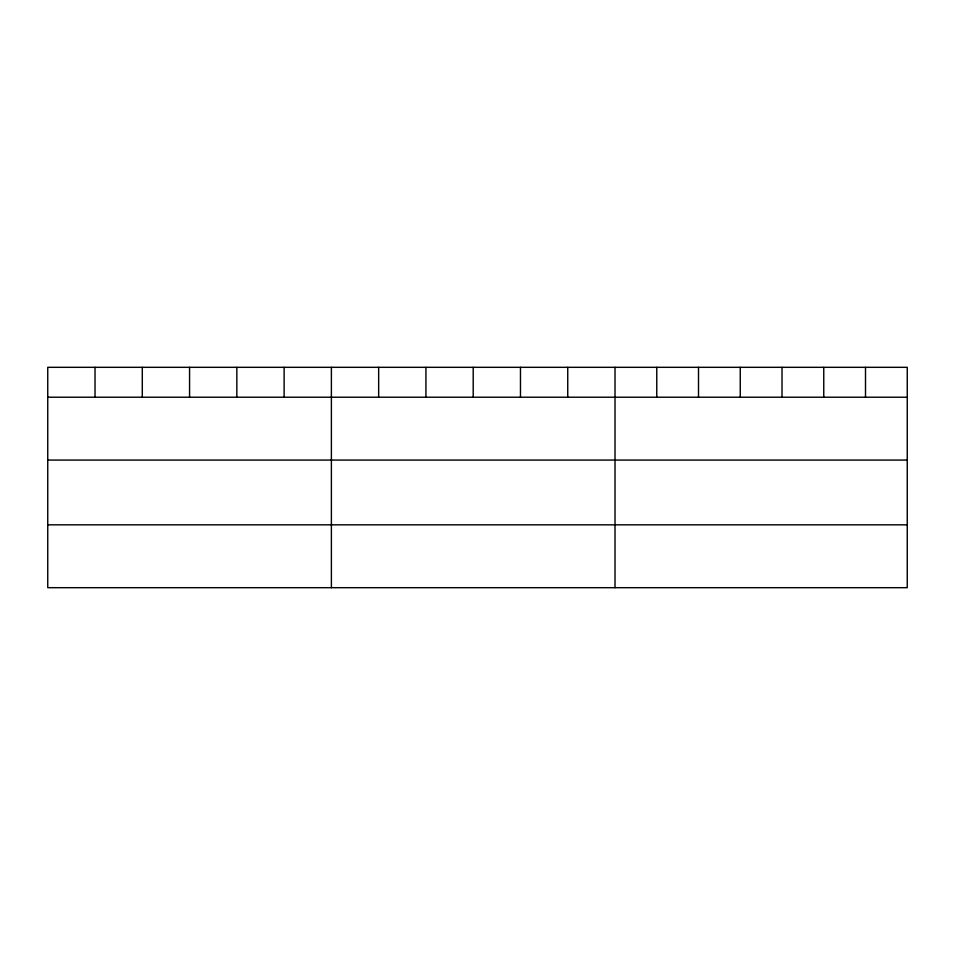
<?xml version="1.0" encoding="UTF-8"?>
<svg xmlns="http://www.w3.org/2000/svg" width="955" height="955" viewBox="0 0 955 955"><rect width="100%" height="100%" fill="white"/><g stroke="black" fill="none" stroke-linecap="round" stroke-linejoin="round"><path stroke-width="1.43" d="M907.25 397.22L907.25 587.683L47.75 587.683L47.75 367.317L907.25 367.317L907.25 397.22L47.75 397.22M47.75 460.071L907.25 460.071M47.75 524.832L907.25 524.832M865.505 367.317L865.505 397.22M823.759 367.317L823.759 397.22M782.014 367.317L782.014 397.22M740.256 367.317L740.256 397.22M698.511 367.317L698.511 397.22M656.765 367.317L656.765 397.22M615.02 367.317L615.02 587.683M567.748 367.317L567.748 397.22M520.475 367.317L520.475 397.22M473.202 367.317L473.202 397.22M425.93 367.317L425.93 397.22M378.658 367.317L378.658 397.22M331.385 367.317L331.385 587.683M284.113 367.317L284.113 397.22M236.84 367.317L236.84 397.22M189.568 367.317L189.568 397.22M142.295 367.317L142.295 397.22M95.022 367.317L95.022 397.22"/></g></svg>
